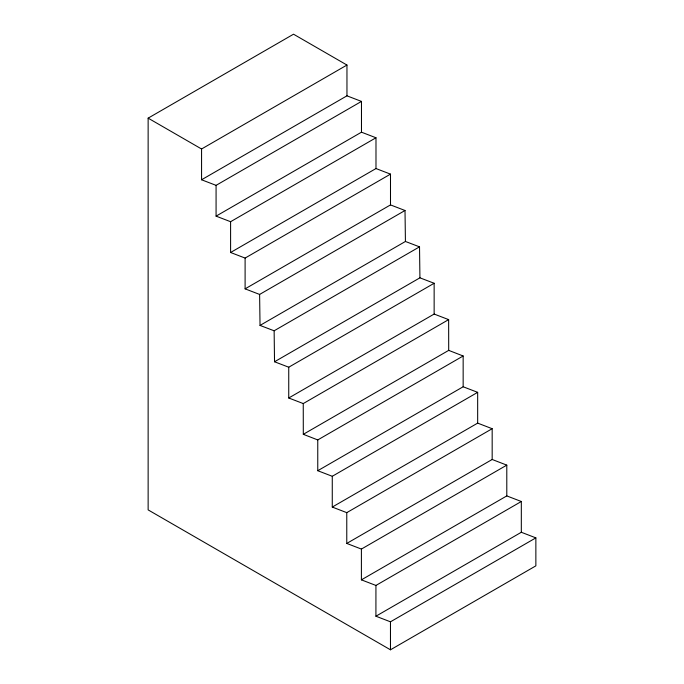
<?xml version="1.0" encoding="UTF-8"?>
<svg xmlns="http://www.w3.org/2000/svg" width="684" height="684" viewBox="0 0 684 684"><rect width="100%" height="100%" fill="white"/><g stroke="black" fill="none" stroke-linecap="round" stroke-linejoin="round"><path stroke-width="1.03" d="M375.918 616.216L375.935 585.444L521.328 501.5L521.319 532.272L375.918 616.216L390.47 621.816L535.863 537.872L535.863 565.856L390.47 649.8L148.137 509.896L148.137 118.144L293.53 34.2L346.959 65.048L346.959 95.828L201.566 179.772L201.566 148.992L346.959 65.048M216.076 185.355L361.477 101.412L361.477 132.192L216.076 216.135L216.076 185.355L201.566 179.772M230.593 221.71L375.986 137.766L375.986 168.546L230.593 252.49L230.593 221.71L216.076 216.135M245.103 258.073L390.496 174.129L390.496 204.909L245.103 288.853L245.103 258.073L230.593 252.49M259.612 294.436L405.013 210.492L405.424 241.469L260.031 325.413L259.612 294.436L245.103 288.853M274.13 330.791L419.523 246.847L419.925 277.824L274.532 361.768L274.13 330.791L260.031 325.413M288.742 367.214L434.143 283.27L434.143 314.05L288.742 397.994L288.742 367.214L274.532 361.768M303.251 403.569L448.644 319.625L448.704 350.37L303.303 434.314L303.251 403.569L288.742 397.994M317.761 439.932L463.154 355.988L463.154 386.768L317.761 470.712L317.761 439.932L303.303 434.314M332.27 476.286L477.663 392.342L477.663 423.122L332.27 507.066L332.27 476.286L317.761 470.712M346.771 512.649L492.172 428.706L492.172 459.486L346.771 543.429L346.771 512.649L332.27 507.066M361.4 549.072L506.793 465.129L506.793 495.909L361.4 579.852L361.4 549.072L346.771 543.429M405.424 241.469L419.523 246.847M346.959 95.828L361.477 101.412M361.477 132.192L375.986 137.766M375.986 168.546L390.496 174.129M390.496 204.909L405.013 210.492M419.925 277.824L434.143 283.27M434.143 314.05L448.644 319.625M463.154 386.768L477.663 392.342M477.663 423.122L492.172 428.706M492.172 459.486L506.793 465.129M506.793 495.909L521.328 501.5M521.319 532.272L535.863 537.872M361.4 579.852L375.935 585.444M448.704 350.37L463.154 355.988M148.137 118.144L201.566 148.992M390.47 621.816L390.47 649.8"/></g></svg>
